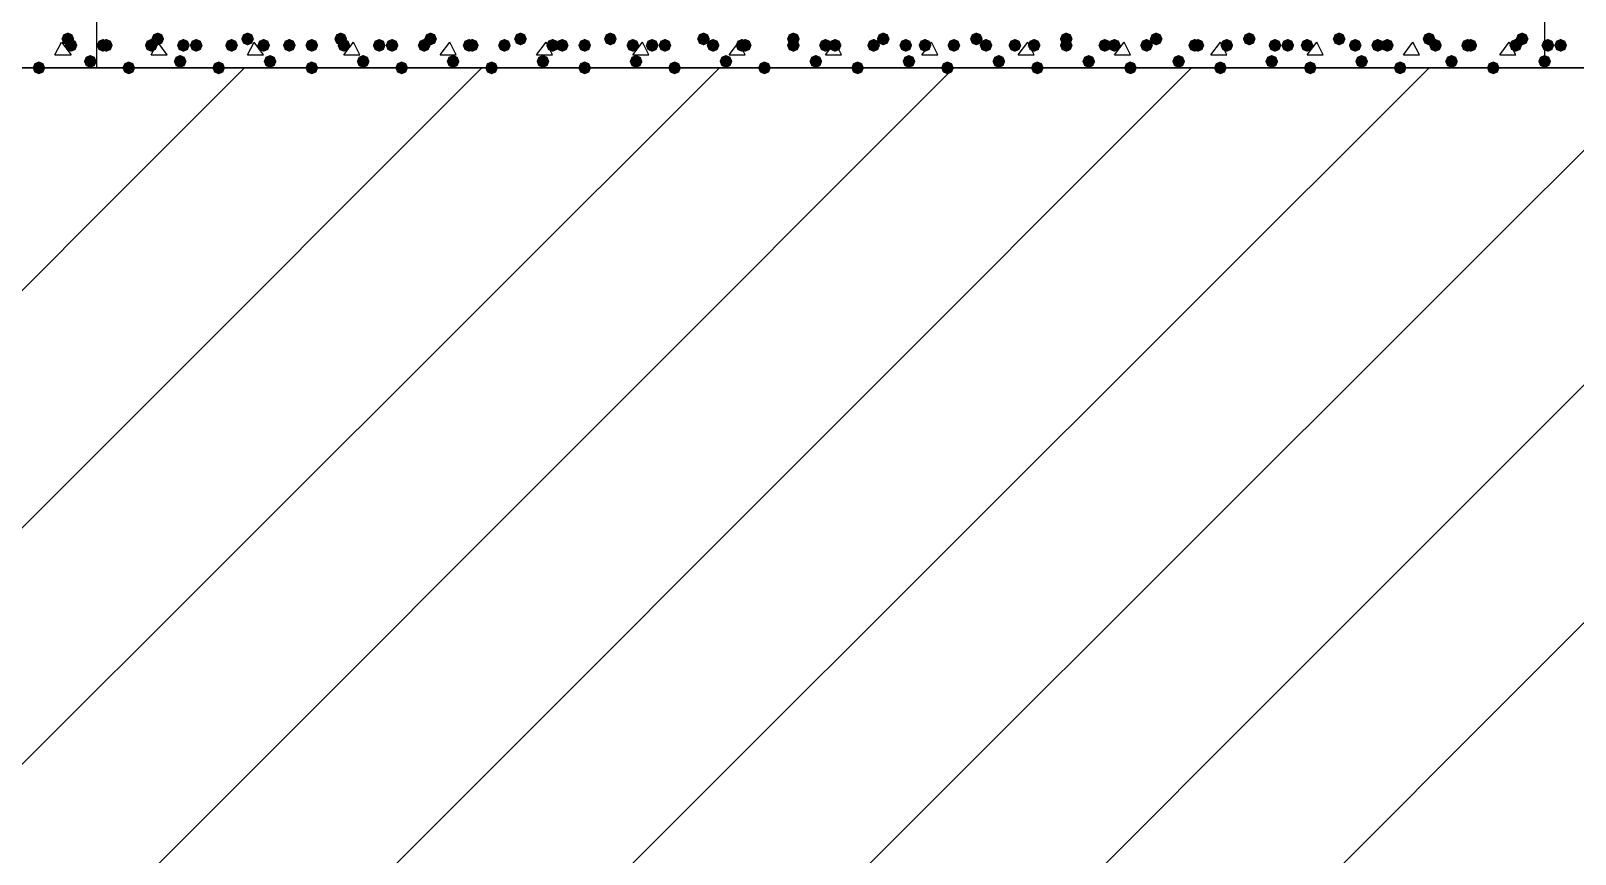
# Model space of a CAD drawing. Header units: millimetres. Extents: x 0 to 420, y 0 to 297.
# Drawn here: x 237.47 to 257.83, y 188.77 to 199.62 of the extents above; entities that cross this region are included whole.
import ezdxf

# ---------------------------------------------------------------- set-up
doc = ezdxf.new("R2010")
doc.units = ezdxf.units.MM
doc.layers.get('0').update_dxf_attribs({"linetype": 'CONTINUOUS'})

msp = doc.modelspace()

# ---------------------------------------------------------------- hatches: boundary and pattern name
at = {"true_color": 0x000007}
for points in [[(238.040333, 199.517), (238.015462, 199.457204), (237.955667, 199.432333), (237.895871, 199.457204), (237.871, 199.517), (237.895871, 199.576796), (237.955667, 199.601667), (238.015462, 199.576796)], [(238.082667, 199.432333), (238.057796, 199.372537), (237.998, 199.347667), (237.938204, 199.372537), (237.913333, 199.432333), (237.938204, 199.492129), (237.998, 199.517), (238.057796, 199.492129)], [(257.556, 199.432333), (257.531129, 199.372537), (257.471333, 199.347667), (257.411538, 199.372537), (257.386667, 199.432333), (257.411537, 199.492129), (257.471333, 199.517), (257.531129, 199.492129)], [(257.725333, 199.432333), (257.700462, 199.372537), (257.640667, 199.347667), (257.580871, 199.372537), (257.556, 199.432333), (257.580871, 199.492129), (257.640667, 199.517), (257.700462, 199.492129)], [(237.659333, 199.136), (237.634462, 199.076204), (237.574667, 199.051333), (237.514871, 199.076204), (237.49, 199.136), (237.514871, 199.195796), (237.574667, 199.220667), (237.634462, 199.195796)], [(238.336667, 199.220667), (238.311796, 199.160871), (238.252, 199.136), (238.192204, 199.160871), (238.167333, 199.220667), (238.192204, 199.280462), (238.252, 199.305333), (238.311796, 199.280463)]]:
    msp.add_hatch(color=0, dxfattribs=at).paths.add_polyline_path(points, flags=0)
at = {"true_color": 0x000008}
for points in [[(239.225667, 199.517), (239.200796, 199.457204), (239.141, 199.432333), (239.081204, 199.457204), (239.056333, 199.517), (239.081204, 199.576796), (239.141, 199.601667), (239.200796, 199.576796)], [(240.411, 199.517), (240.386129, 199.457204), (240.326333, 199.432333), (240.266538, 199.457204), (240.241667, 199.517), (240.266537, 199.576796), (240.326333, 199.601667), (240.386129, 199.576796)], [(241.638667, 199.517), (241.613796, 199.457204), (241.554, 199.432333), (241.494204, 199.457204), (241.469333, 199.517), (241.494204, 199.576796), (241.554, 199.601667), (241.613796, 199.576796)], [(242.824, 199.517), (242.799129, 199.457204), (242.739333, 199.432333), (242.679538, 199.457204), (242.654667, 199.517), (242.679537, 199.576796), (242.739333, 199.601667), (242.799129, 199.576796)], [(244.009333, 199.517), (243.984463, 199.457204), (243.924667, 199.432333), (243.864871, 199.457204), (243.84, 199.517), (243.864871, 199.576796), (243.924667, 199.601667), (243.984462, 199.576796)], [(245.194667, 199.517), (245.169796, 199.457204), (245.11, 199.432333), (245.050204, 199.457204), (245.025333, 199.517), (245.050204, 199.576796), (245.11, 199.601667), (245.169796, 199.576796)], [(246.422333, 199.517), (246.397462, 199.457204), (246.337667, 199.432333), (246.277871, 199.457204), (246.253, 199.517), (246.277871, 199.576796), (246.337667, 199.601667), (246.397462, 199.576796)], [(247.607667, 199.517), (247.582796, 199.457204), (247.523, 199.432333), (247.463204, 199.457204), (247.438333, 199.517), (247.463204, 199.576796), (247.523, 199.601667), (247.582796, 199.576796)], [(248.793, 199.517), (248.768129, 199.457204), (248.708333, 199.432333), (248.648538, 199.457204), (248.623667, 199.517), (248.648537, 199.576796), (248.708333, 199.601667), (248.768129, 199.576796)], [(250.020667, 199.517), (249.995796, 199.457204), (249.936, 199.432333), (249.876204, 199.457204), (249.851333, 199.517), (249.876204, 199.576796), (249.936, 199.601667), (249.995796, 199.576796)], [(251.206, 199.517), (251.181129, 199.457204), (251.121333, 199.432333), (251.061538, 199.457204), (251.036667, 199.517), (251.061537, 199.576796), (251.121333, 199.601667), (251.181129, 199.576796)], [(252.391333, 199.517), (252.366462, 199.457204), (252.306667, 199.432333), (252.246871, 199.457204), (252.222, 199.517), (252.246871, 199.576796), (252.306667, 199.601667), (252.366462, 199.576796)], [(253.619, 199.517), (253.594129, 199.457204), (253.534333, 199.432333), (253.474538, 199.457204), (253.449667, 199.517), (253.474537, 199.576796), (253.534333, 199.601667), (253.594129, 199.576796)], [(254.804333, 199.517), (254.779462, 199.457204), (254.719667, 199.432333), (254.659871, 199.457204), (254.635, 199.517), (254.659871, 199.576796), (254.719667, 199.601667), (254.779462, 199.576796)], [(255.989667, 199.517), (255.964796, 199.457204), (255.905, 199.432333), (255.845204, 199.457204), (255.820333, 199.517), (255.845204, 199.576796), (255.905, 199.601667), (255.964796, 199.576796)], [(257.217333, 199.517), (257.192462, 199.457204), (257.132667, 199.432333), (257.072871, 199.457204), (257.048, 199.517), (257.072871, 199.576796), (257.132667, 199.601667), (257.192462, 199.576796)], [(238.506, 199.432333), (238.481129, 199.372537), (238.421333, 199.347667), (238.361538, 199.372537), (238.336667, 199.432333), (238.361537, 199.492129), (238.421333, 199.517), (238.481129, 199.492129)], [(238.548333, 199.432333), (238.523462, 199.372537), (238.463667, 199.347667), (238.403871, 199.372537), (238.379, 199.432333), (238.403871, 199.492129), (238.463667, 199.517), (238.523462, 199.492129)], [(239.141, 199.432333), (239.116129, 199.372537), (239.056333, 199.347667), (238.996538, 199.372537), (238.971667, 199.432333), (238.996537, 199.492129), (239.056333, 199.517), (239.116129, 199.492129)], [(239.564333, 199.432333), (239.539463, 199.372537), (239.479667, 199.347667), (239.419871, 199.372537), (239.395, 199.432333), (239.419871, 199.492129), (239.479667, 199.517), (239.539462, 199.492129)], [(239.733667, 199.432333), (239.708796, 199.372537), (239.649, 199.347667), (239.589204, 199.372537), (239.564333, 199.432333), (239.589204, 199.492129), (239.649, 199.517), (239.708796, 199.492129)], [(240.199333, 199.432333), (240.174463, 199.372537), (240.114667, 199.347667), (240.054871, 199.372537), (240.03, 199.432333), (240.054871, 199.492129), (240.114667, 199.517), (240.174462, 199.492129)], [(240.622667, 199.432333), (240.597796, 199.372537), (240.538, 199.347667), (240.478204, 199.372537), (240.453333, 199.432333), (240.478204, 199.492129), (240.538, 199.517), (240.597796, 199.492129)], [(240.961333, 199.432333), (240.936462, 199.372537), (240.876667, 199.347667), (240.816871, 199.372537), (240.792, 199.432333), (240.816871, 199.492129), (240.876667, 199.517), (240.936462, 199.492129)], [(241.257667, 199.432333), (241.232796, 199.372537), (241.173, 199.347667), (241.113204, 199.372537), (241.088333, 199.432333), (241.113204, 199.492129), (241.173, 199.517), (241.232796, 199.492129)], [(241.681, 199.432333), (241.656129, 199.372537), (241.596333, 199.347667), (241.536538, 199.372537), (241.511667, 199.432333), (241.536537, 199.492129), (241.596333, 199.517), (241.656129, 199.492129)], [(242.146667, 199.432333), (242.121796, 199.372537), (242.062, 199.347667), (242.002204, 199.372537), (241.977333, 199.432333), (242.002204, 199.492129), (242.062, 199.517), (242.121796, 199.492129)], [(242.316, 199.432333), (242.291129, 199.372537), (242.231333, 199.347667), (242.171538, 199.372537), (242.146667, 199.432333), (242.171537, 199.492129), (242.231333, 199.517), (242.291129, 199.492129)], [(242.739333, 199.432333), (242.714463, 199.372537), (242.654667, 199.347667), (242.594871, 199.372537), (242.57, 199.432333), (242.594871, 199.492129), (242.654667, 199.517), (242.714462, 199.492129)], [(243.332, 199.432333), (243.307129, 199.372537), (243.247333, 199.347667), (243.187537, 199.372537), (243.162667, 199.432333), (243.187537, 199.492129), (243.247333, 199.517), (243.307129, 199.492129)], [(243.374333, 199.432333), (243.349463, 199.372537), (243.289667, 199.347667), (243.229871, 199.372537), (243.205, 199.432333), (243.229871, 199.492129), (243.289667, 199.517), (243.349462, 199.492129)], [(243.797667, 199.432333), (243.772796, 199.372537), (243.713, 199.347667), (243.653204, 199.372537), (243.628333, 199.432333), (243.653204, 199.492129), (243.713, 199.517), (243.772796, 199.492129)], [(244.432667, 199.432333), (244.407796, 199.372537), (244.348, 199.347667), (244.288204, 199.372537), (244.263333, 199.432333), (244.288204, 199.492129), (244.348, 199.517), (244.407796, 199.492129)], [(244.559667, 199.432333), (244.534796, 199.372537), (244.475, 199.347667), (244.415204, 199.372537), (244.390333, 199.432333), (244.415204, 199.492129), (244.475, 199.517), (244.534796, 199.492129)], [(244.856, 199.432333), (244.831129, 199.372537), (244.771333, 199.347667), (244.711538, 199.372537), (244.686667, 199.432333), (244.711537, 199.492129), (244.771333, 199.517), (244.831129, 199.492129)], [(245.491, 199.432333), (245.466129, 199.372537), (245.406333, 199.347667), (245.346538, 199.372537), (245.321667, 199.432333), (245.346537, 199.492129), (245.406333, 199.517), (245.466129, 199.492129)], [(245.745, 199.432333), (245.720129, 199.372537), (245.660333, 199.347667), (245.600538, 199.372537), (245.575667, 199.432333), (245.600537, 199.492129), (245.660333, 199.517), (245.720129, 199.492129)], [(245.914333, 199.432333), (245.889462, 199.372537), (245.829667, 199.347667), (245.769871, 199.372537), (245.745, 199.432333), (245.769871, 199.492129), (245.829667, 199.517), (245.889462, 199.492129)], [(246.549333, 199.432333), (246.524463, 199.372537), (246.464667, 199.347667), (246.404871, 199.372537), (246.38, 199.432333), (246.404871, 199.492129), (246.464667, 199.517), (246.524462, 199.492129)], [(246.930333, 199.432333), (246.905462, 199.372537), (246.845667, 199.347667), (246.785871, 199.372537), (246.761, 199.432333), (246.785871, 199.492129), (246.845667, 199.517), (246.905462, 199.492129)], [(246.972667, 199.432333), (246.947796, 199.372537), (246.888, 199.347667), (246.828204, 199.372537), (246.803333, 199.432333), (246.828204, 199.492129), (246.888, 199.517), (246.947796, 199.492129)], [(247.607667, 199.432333), (247.582796, 199.372537), (247.523, 199.347667), (247.463204, 199.372537), (247.438333, 199.432333), (247.463204, 199.492129), (247.523, 199.517), (247.582796, 199.492129)], [(248.031, 199.432333), (248.006129, 199.372537), (247.946333, 199.347667), (247.886538, 199.372537), (247.861667, 199.432333), (247.886537, 199.492129), (247.946333, 199.517), (248.006129, 199.492129)], [(248.158, 199.432333), (248.133129, 199.372537), (248.073333, 199.347667), (248.013537, 199.372537), (247.988667, 199.432333), (248.013537, 199.492129), (248.073333, 199.517), (248.133129, 199.492129)], [(248.666, 199.432333), (248.641129, 199.372537), (248.581333, 199.347667), (248.521538, 199.372537), (248.496667, 199.432333), (248.521537, 199.492129), (248.581333, 199.517), (248.641129, 199.492129)], [(249.089333, 199.432333), (249.064462, 199.372537), (249.004667, 199.347667), (248.944871, 199.372537), (248.92, 199.432333), (248.944871, 199.492129), (249.004667, 199.517), (249.064462, 199.492129)], [(249.343333, 199.432333), (249.318463, 199.372537), (249.258667, 199.347667), (249.198871, 199.372537), (249.174, 199.432333), (249.198871, 199.492129), (249.258667, 199.517), (249.318462, 199.492129)], [(249.724333, 199.432333), (249.699462, 199.372537), (249.639667, 199.347667), (249.579871, 199.372537), (249.555, 199.432333), (249.579871, 199.492129), (249.639667, 199.517), (249.699462, 199.492129)], [(250.147667, 199.432333), (250.122796, 199.372537), (250.063, 199.347667), (250.003204, 199.372537), (249.978333, 199.432333), (250.003204, 199.492129), (250.063, 199.517), (250.122796, 199.492129)], [(250.528667, 199.432333), (250.503796, 199.372537), (250.444, 199.347667), (250.384204, 199.372537), (250.359333, 199.432333), (250.384204, 199.492129), (250.444, 199.517), (250.503796, 199.492129)], [(250.782667, 199.432333), (250.757796, 199.372537), (250.698, 199.347667), (250.638204, 199.372537), (250.613333, 199.432333), (250.638204, 199.492129), (250.698, 199.517), (250.757796, 199.492129)], [(251.206, 199.432333), (251.181129, 199.372537), (251.121333, 199.347667), (251.061538, 199.372537), (251.036667, 199.432333), (251.061537, 199.492129), (251.121333, 199.517), (251.181129, 199.492129)], [(251.714, 199.432333), (251.689129, 199.372537), (251.629333, 199.347667), (251.569538, 199.372537), (251.544667, 199.432333), (251.569537, 199.492129), (251.629333, 199.517), (251.689129, 199.492129)], [(251.841, 199.432333), (251.816129, 199.372537), (251.756333, 199.347667), (251.696538, 199.372537), (251.671667, 199.432333), (251.696537, 199.492129), (251.756333, 199.517), (251.816129, 199.492129)], [(252.264333, 199.432333), (252.239463, 199.372537), (252.179667, 199.347667), (252.119871, 199.372537), (252.095, 199.432333), (252.119871, 199.492129), (252.179667, 199.517), (252.239462, 199.492129)], [(252.899333, 199.432333), (252.874462, 199.372537), (252.814667, 199.347667), (252.754871, 199.372537), (252.73, 199.432333), (252.754871, 199.492129), (252.814667, 199.517), (252.874462, 199.492129)], [(252.941667, 199.432333), (252.916796, 199.372537), (252.857, 199.347667), (252.797204, 199.372537), (252.772333, 199.432333), (252.797204, 199.492129), (252.857, 199.517), (252.916796, 199.492129)], [(253.322667, 199.432333), (253.297796, 199.372537), (253.238, 199.347667), (253.178204, 199.372537), (253.153333, 199.432333), (253.178204, 199.492129), (253.238, 199.517), (253.297796, 199.492129)], [(253.957667, 199.432333), (253.932796, 199.372537), (253.873, 199.347667), (253.813204, 199.372537), (253.788333, 199.432333), (253.813204, 199.492129), (253.873, 199.517), (253.932796, 199.492129)], [(254.127, 199.432333), (254.102129, 199.372537), (254.042333, 199.347667), (253.982537, 199.372537), (253.957667, 199.432333), (253.982537, 199.492129), (254.042333, 199.517), (254.102129, 199.492129)], [(254.381, 199.432333), (254.356129, 199.372537), (254.296333, 199.347667), (254.236538, 199.372537), (254.211667, 199.432333), (254.236537, 199.492129), (254.296333, 199.517), (254.356129, 199.492129)], [(255.016, 199.432333), (254.991129, 199.372537), (254.931333, 199.347667), (254.871538, 199.372537), (254.846667, 199.432333), (254.871537, 199.492129), (254.931333, 199.517), (254.991129, 199.492129)], [(255.312333, 199.432333), (255.287463, 199.372537), (255.227667, 199.347667), (255.167871, 199.372537), (255.143, 199.432333), (255.167871, 199.492129), (255.227667, 199.517), (255.287462, 199.492129)], [(255.439333, 199.432333), (255.414463, 199.372537), (255.354667, 199.347667), (255.294871, 199.372537), (255.27, 199.432333), (255.294871, 199.492129), (255.354667, 199.517), (255.414462, 199.492129)], [(256.074333, 199.432333), (256.049463, 199.372537), (255.989667, 199.347667), (255.929871, 199.372537), (255.905, 199.432333), (255.929871, 199.492129), (255.989667, 199.517), (256.049462, 199.492129)], [(256.497667, 199.432333), (256.472796, 199.372537), (256.413, 199.347667), (256.353204, 199.372537), (256.328333, 199.432333), (256.353204, 199.492129), (256.413, 199.517), (256.472796, 199.492129)], [(256.54, 199.432333), (256.515129, 199.372537), (256.455333, 199.347667), (256.395538, 199.372537), (256.370667, 199.432333), (256.395537, 199.492129), (256.455333, 199.517), (256.515129, 199.492129)], [(257.132667, 199.432333), (257.107796, 199.372537), (257.048, 199.347667), (256.988204, 199.372537), (256.963333, 199.432333), (256.988204, 199.492129), (257.048, 199.517), (257.107796, 199.492129)], [(238.844667, 199.136), (238.819796, 199.076204), (238.76, 199.051333), (238.700204, 199.076204), (238.675333, 199.136), (238.700204, 199.195796), (238.76, 199.220667), (238.819796, 199.195796)], [(239.522, 199.220667), (239.497129, 199.160871), (239.437333, 199.136), (239.377537, 199.160871), (239.352667, 199.220667), (239.377537, 199.280462), (239.437333, 199.305333), (239.497129, 199.280463)], [(240.03, 199.136), (240.005129, 199.076204), (239.945333, 199.051333), (239.885538, 199.076204), (239.860667, 199.136), (239.885537, 199.195796), (239.945333, 199.220667), (240.005129, 199.195796)], [(240.707333, 199.220667), (240.682462, 199.160871), (240.622667, 199.136), (240.562871, 199.160871), (240.538, 199.220667), (240.562871, 199.280462), (240.622667, 199.305333), (240.682462, 199.280463)], [(241.257667, 199.136), (241.232796, 199.076204), (241.173, 199.051333), (241.113204, 199.076204), (241.088333, 199.136), (241.113204, 199.195796), (241.173, 199.220667), (241.232796, 199.195796)], [(241.935, 199.220667), (241.910129, 199.160871), (241.850333, 199.136), (241.790538, 199.160871), (241.765667, 199.220667), (241.790537, 199.280462), (241.850333, 199.305333), (241.910129, 199.280463)], [(242.443, 199.136), (242.418129, 199.076204), (242.358333, 199.051333), (242.298538, 199.076204), (242.273667, 199.136), (242.298537, 199.195796), (242.358333, 199.220667), (242.418129, 199.195796)], [(243.120333, 199.220667), (243.095462, 199.160871), (243.035667, 199.136), (242.975871, 199.160871), (242.951, 199.220667), (242.975871, 199.280462), (243.035667, 199.305333), (243.095462, 199.280463)], [(243.628333, 199.136), (243.603462, 199.076204), (243.543667, 199.051333), (243.483871, 199.076204), (243.459, 199.136), (243.483871, 199.195796), (243.543667, 199.220667), (243.603462, 199.195796)], [(244.305667, 199.220667), (244.280796, 199.160871), (244.221, 199.136), (244.161204, 199.160871), (244.136333, 199.220667), (244.161204, 199.280462), (244.221, 199.305333), (244.280796, 199.280463)], [(244.856, 199.136), (244.831129, 199.076204), (244.771333, 199.051333), (244.711538, 199.076204), (244.686667, 199.136), (244.711537, 199.195796), (244.771333, 199.220667), (244.831129, 199.195796)], [(245.533333, 199.220667), (245.508463, 199.160871), (245.448667, 199.136), (245.388871, 199.160871), (245.364, 199.220667), (245.388871, 199.280462), (245.448667, 199.305333), (245.508462, 199.280463)], [(246.041333, 199.136), (246.016462, 199.076204), (245.956667, 199.051333), (245.896871, 199.076204), (245.872, 199.136), (245.896871, 199.195796), (245.956667, 199.220667), (246.016462, 199.195796)], [(246.718667, 199.220667), (246.693796, 199.160871), (246.634, 199.136), (246.574204, 199.160871), (246.549333, 199.220667), (246.574204, 199.280462), (246.634, 199.305333), (246.693796, 199.280463)], [(247.226667, 199.136), (247.201796, 199.076204), (247.142, 199.051333), (247.082204, 199.076204), (247.057333, 199.136), (247.082204, 199.195796), (247.142, 199.220667), (247.201796, 199.195796)], [(247.904, 199.220667), (247.879129, 199.160871), (247.819333, 199.136), (247.759538, 199.160871), (247.734667, 199.220667), (247.759537, 199.280462), (247.819333, 199.305333), (247.879129, 199.280463)], [(248.454333, 199.136), (248.429463, 199.076204), (248.369667, 199.051333), (248.309871, 199.076204), (248.285, 199.136), (248.309871, 199.195796), (248.369667, 199.220667), (248.429462, 199.195796)], [(249.131667, 199.220667), (249.106796, 199.160871), (249.047, 199.136), (248.987204, 199.160871), (248.962333, 199.220667), (248.987204, 199.280462), (249.047, 199.305333), (249.106796, 199.280463)], [(249.639667, 199.136), (249.614796, 199.076204), (249.555, 199.051333), (249.495204, 199.076204), (249.470333, 199.136), (249.495204, 199.195796), (249.555, 199.220667), (249.614796, 199.195796)], [(250.317, 199.220667), (250.292129, 199.160871), (250.232333, 199.136), (250.172537, 199.160871), (250.147667, 199.220667), (250.172537, 199.280462), (250.232333, 199.305333), (250.292129, 199.280463)], [(250.825, 199.136), (250.800129, 199.076204), (250.740333, 199.051333), (250.680538, 199.076204), (250.655667, 199.136), (250.680537, 199.195796), (250.740333, 199.220667), (250.800129, 199.195796)], [(251.502333, 199.220667), (251.477463, 199.160871), (251.417667, 199.136), (251.357871, 199.160871), (251.333, 199.220667), (251.357871, 199.280462), (251.417667, 199.305333), (251.477462, 199.280463)], [(252.052667, 199.136), (252.027796, 199.076204), (251.968, 199.051333), (251.908204, 199.076204), (251.883333, 199.136), (251.908204, 199.195796), (251.968, 199.220667), (252.027796, 199.195796)], [(252.687667, 199.220667), (252.662796, 199.160871), (252.603, 199.136), (252.543204, 199.160871), (252.518333, 199.220667), (252.543204, 199.280462), (252.603, 199.305333), (252.662796, 199.280463)], [(253.238, 199.136), (253.213129, 199.076204), (253.153333, 199.051333), (253.093538, 199.076204), (253.068667, 199.136), (253.093537, 199.195796), (253.153333, 199.220667), (253.213129, 199.195796)], [(253.915333, 199.220667), (253.890462, 199.160871), (253.830667, 199.136), (253.770871, 199.160871), (253.746, 199.220667), (253.770871, 199.280462), (253.830667, 199.305333), (253.890462, 199.280463)], [(254.423333, 199.136), (254.398462, 199.076204), (254.338667, 199.051333), (254.278871, 199.076204), (254.254, 199.136), (254.278871, 199.195796), (254.338667, 199.220667), (254.398462, 199.195796)], [(255.100667, 199.220667), (255.075796, 199.160871), (255.016, 199.136), (254.956204, 199.160871), (254.931333, 199.220667), (254.956204, 199.280462), (255.016, 199.305333), (255.075796, 199.280463)], [(255.608667, 199.136), (255.583796, 199.076204), (255.524, 199.051333), (255.464204, 199.076204), (255.439333, 199.136), (255.464204, 199.195796), (255.524, 199.220667), (255.583796, 199.195796)], [(256.286, 199.220667), (256.261129, 199.160871), (256.201333, 199.136), (256.141538, 199.160871), (256.116667, 199.220667), (256.141537, 199.280462), (256.201333, 199.305333), (256.261129, 199.280463)], [(256.836333, 199.136), (256.811462, 199.076204), (256.751667, 199.051333), (256.691871, 199.076204), (256.667, 199.136), (256.691871, 199.195796), (256.751667, 199.220667), (256.811462, 199.195796)], [(257.513667, 199.220667), (257.488796, 199.160871), (257.429, 199.136), (257.369204, 199.160871), (257.344333, 199.220667), (257.369204, 199.280462), (257.429, 199.305333), (257.488796, 199.280463)]]:
    msp.add_hatch(color=0, dxfattribs=at).paths.add_polyline_path(points, flags=0)

# ---------------------------------------------------------------- linework, layer by layer
at = {"color": 0, "true_color": 0x0000fd}
msp.add_lwpolyline([(33.528, 180.086), (377.486333, 180.086), (377.486333, 199.136), (215.053333, 199.136), (215.053333, 220.345), (195.961, 220.345), (195.961, 199.136), (33.528, 199.136)], close=True, dxfattribs=at)
at = {"color": 0, "true_color": 0x000007}
for points in [[(33.528002, 199.135999), (195.961001, 199.135999), (195.961001, 220.344999), (215.053334, 220.344999), (215.053334, 199.135999), (377.486334, 199.135999), (377.486334, 180.085999), (33.528002, 180.085999)], [(236.22, 201.252667), (236.22, 199.136), (238.336667, 199.136), (238.336667, 201.252667)], [(257.429, 201.252667), (257.429, 199.136), (259.545667, 199.136), (259.545667, 201.252667)]]:
    msp.add_lwpolyline(points, close=True, dxfattribs=at)
for points in [[(237.786333, 199.305333), (237.871, 199.474667), (237.998, 199.305333)], [(237.786333, 199.305333), (237.998, 199.305333)], [(238.336667, 199.136), (257.429, 199.136)]]:
    msp.add_lwpolyline(points, dxfattribs=at)
at = {"color": 0, "true_color": 0x000008}
for points in [[(239.056333, 199.305333), (239.141, 199.474667)], [(239.268, 199.305333), (239.141, 199.474667)], [(240.326333, 199.305333), (240.411, 199.474667)], [(240.538, 199.305333), (240.411, 199.474667)], [(241.596333, 199.305333), (241.723333, 199.474667)], [(241.808, 199.305333), (241.723333, 199.474667)], [(242.866333, 199.305333), (242.993333, 199.474667)], [(243.078, 199.305333), (242.993333, 199.474667)], [(244.136333, 199.305333), (244.263333, 199.474667)], [(244.348, 199.305333), (244.263333, 199.474667)], [(245.406333, 199.305333), (245.533333, 199.474667)], [(245.618, 199.305333), (245.533333, 199.474667)], [(246.676333, 199.305333), (246.803333, 199.474667)], [(246.888, 199.305333), (246.803333, 199.474667)], [(247.946333, 199.305333), (248.073333, 199.474667)], [(248.158, 199.305333), (248.073333, 199.474667)], [(249.216333, 199.305333), (249.343333, 199.474667)], [(249.428, 199.305333), (249.343333, 199.474667)], [(250.486333, 199.305333), (250.613333, 199.474667)], [(250.698, 199.305333), (250.613333, 199.474667)], [(251.756333, 199.305333), (251.883333, 199.474667)], [(251.968, 199.305333), (251.883333, 199.474667)], [(253.026333, 199.305333), (253.153333, 199.474667)], [(253.238, 199.305333), (253.153333, 199.474667)], [(254.296333, 199.305333), (254.423333, 199.474667)], [(254.508, 199.305333), (254.423333, 199.474667)], [(255.566333, 199.305333), (255.693333, 199.474667)], [(255.778, 199.305333), (255.693333, 199.474667)], [(256.836333, 199.305333), (256.963333, 199.474667)], [(257.048, 199.305333), (256.963333, 199.474667)], [(239.056333, 199.305333), (239.268, 199.305333)], [(240.326333, 199.305333), (240.538, 199.305333)], [(241.596333, 199.305333), (241.808, 199.305333)], [(242.866333, 199.305333), (243.078, 199.305333)], [(244.136333, 199.305333), (244.348, 199.305333)], [(245.406333, 199.305333), (245.618, 199.305333)], [(246.676333, 199.305333), (246.888, 199.305333)], [(247.946333, 199.305333), (248.158, 199.305333)], [(249.216333, 199.305333), (249.428, 199.305333)], [(250.486333, 199.305333), (250.698, 199.305333)], [(251.756333, 199.305333), (251.968, 199.305333)], [(253.026333, 199.305333), (253.238, 199.305333)], [(254.296333, 199.305333), (254.508, 199.305333)], [(255.566333, 199.305333), (255.778, 199.305333)], [(256.836333, 199.305333), (257.048, 199.305333)]]:
    msp.add_lwpolyline(points, dxfattribs=at)
at = {"color": 0, "true_color": 0x000002}
for points in [[(221.234, 180.086), (240.284, 199.136)], [(224.366667, 180.086), (243.416667, 199.136)], [(227.457, 180.086), (246.549333, 199.136)], [(230.589667, 180.086), (249.639667, 199.136)], [(233.722333, 180.086), (252.772333, 199.136)], [(236.812667, 180.086), (255.905, 199.136)], [(239.945333, 180.086), (259.037667, 199.136)], [(243.078, 180.086), (262.128, 199.136)], [(246.210667, 180.086), (265.260667, 199.136)]]:
    msp.add_lwpolyline(points, dxfattribs=at)

doc.saveas('drawing.dxf')
